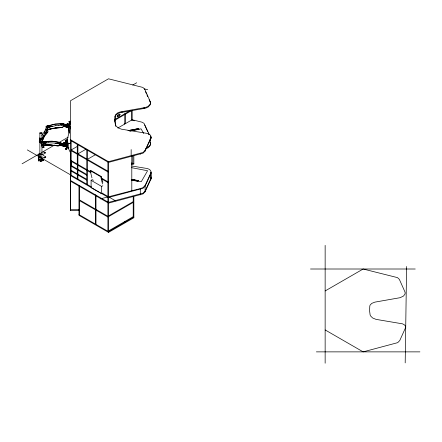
<?xml version="1.0" encoding="UTF-8"?>
<svg xmlns="http://www.w3.org/2000/svg" width="442" height="442" viewBox="0 0 442 442"><rect width="100%" height="100%" fill="white"/><g stroke="black" fill="none" stroke-linecap="round" stroke-linejoin="round"><path stroke-width="0.66" d="M44.576 157.44C44.719 158.015 44.156 157.7 44.857 157.855A2.21 1.276 0 0 0 45.653 157.38L45.753 156.871L43.15 155.313M45.239 152.6L45.117 152.855A2.21 1.276 0 0 0 44.482 152.523M66.107 143.976L66.112 140.004L66.62 144.098M70.493 174.198L70.493 181.176L108.522 203.127L143.053 193.894L145.092 191.806L150.954 179.065L150.976 177.673M87.411 160.087L87.411 184.601M38.797 155.374L38.89 160.976M39.161 160.894L39.178 159.275L42.139 158.982M65.239 145.147L65.289 145.214A0.779 0.63 -7.6 0 1 65.145 145.987M65.504 140.788L65.471 140.219L65.515 140.666M65.46 145.219L65.482 145.031M65.504 140.948L65.466 140.567M65.908 148.49L65.974 149.169L65.941 148.468M65.935 144.142L65.919 143.517M66.145 141.064L66.145 143.595M66.145 140.556L66.123 140.539M66.538 148.258L66.593 143.678M66.598 148.937L66.582 148.506L66.609 149.092M66.278 142.031L66.289 139.992L66.781 143.678L66.797 149.258L66.377 146.203M66.781 148.91L66.775 148.937M67.19 144.241L67.444 145.059L67.195 142.208L67.212 143.727M405.192 362.888L406.601 266.487M68.56 125.29C68.554 126.335 68.621 123.804 68.632 125.268M68.626 129.965L68.593 129.821M69.112 125.589L68.946 126.185M69.19 125.782L69.206 125.213M69.234 122.02L69.284 122.125M69.985 122.716C70.792 115.716 67.83 132.804 69.919 122.511M69.372 125.34L70.14 121.335L70.156 123.373M69.698 122.6L69.643 123.064M69.935 121.931L69.969 121.638M42.272 144.092A1.431 0.829 0 0 0 41.913 145.075L41.565 142.981L41.891 145.12A1.431 0.829 0 0 0 43.465 145.534L43.653 147.534A1.05 0.536 -1 0 0 44.233 146.948M68.344 125.213L68.361 125.616L68.554 124.732A0.779 0.63 11.3 0 1 67.886 125.639L69.19 125.721M68.433 125.136L68.422 124.743L67.985 124.738M68.604 130.257L68.565 130.092M68.626 130.042L68.643 129.727M69.267 125.65L69.278 125.208M69.941 121.859L69.924 121.616M133.451 179.938L134.158 180.093M115.423 125.185A10.47 6.044 0 0 1 115.362 124.561L114.914 121.312L115.119 116.213A8.514 4.917 0 0 1 115.688 114.572L117.832 112.771L120.213 111.936L145.517 107.478L148.147 106.345L150.219 104.058A9.393 5.42 0 0 0 150.181 101.445L144.694 89.151L142.849 87.422L108.5 78.803L70.493 100.743L70.493 140.457L108.5 162.402L143.053 153.175L145.092 151.092L150.954 138.346L150.976 136.959M114.914 121.312L115.119 116.213M65.455 140.114L65.466 140.219M65.841 143.252L65.852 144.042M65.913 143.551L65.919 143.849M65.709 148.401L65.748 149.28L65.725 148.424M65.963 144.053L65.957 144.39L65.935 143.672M66.029 143.28L66.096 142.871L66.201 146.33M65.991 144.202L65.98 145.103M66.046 146.07L66.04 144.761L65.908 146.136L61.283 145.705A0.978 0.547 12.2 0 1 60.41 145.341A0.978 0.547 12.2 0 1 60.339 144.777M65.963 149.059L65.93 148.954M66.604 144.059L66.62 143.783M66.068 141.528L66.162 140.921L66.571 143.749M134.164 129.771C134.523 129.191 134.733 130.009 134.114 129.567M138.423 128.826L138.291 128.76M66.703 125.915L68.853 126.119L69.107 124.44L69.123 125.103M69.306 121.953L69.317 121.539M69.317 121.843L69.333 121.428M69.112 126.191L69.167 125.826M69.25 125.313L69.206 125.147M43.653 147.534L43.824 145.468A1.431 0.829 0 0 0 44.388 145.186M65.996 141.655L65.98 141.617M66.085 145.888L66.344 148.175L66.339 147.578M61.073 144.319L61.355 144.324M62.151 144.727L62.521 144.622M68.571 130.014L68.593 129.705M68.621 130.252L68.615 129.771M69.217 125.506L69.156 125.18L69.09 125.843A3.939 0.37 -86.2 0 1 69.134 126.39M41.167 158.164L41.703 158.269M41.288 159.264L41.631 158.954M42.139 158.766L38.913 159.286M68.576 125.064L68.609 124.777M69.085 125.301L69.151 124.959A3.939 0.37 -86.2 0 0 69.615 122.672L69.67 122.699M69.256 125.423L69.493 124.163L69.587 124.578M69.93 121.732L69.919 121.898M45.996 142.506L43.333 143.147L48.764 142.788M60.178 142.528L52.09 141.158L43.559 141.495L46.769 141.91L46.101 141.943M59.869 143.562L57.554 142.937L60.046 143.495A1.912 1.558 7.8 0 1 60.051 143.948L59.93 143.423L59.908 144.081A1.912 1.558 7.8 0 1 57.576 145.893L51.272 145.175L43.426 145.308L44.206 145.208A2.088 1.702 7.8 0 1 43.183 143.733L43.344 143.064M44.471 145.352L45.421 144.832L47.835 144.777L58.079 145.805A1.79 1.459 7.8 0 0 59.803 144.048L59.841 143.506M44.935 145.158L44.498 145.175A1.431 0.829 0 0 1 42.725 145.241A1.431 0.829 0 0 1 42.183 144.28M43.316 143.672L43.432 143.158L46.703 142.39L46.034 142.423M46.703 142.39L46.753 141.81M46.962 142.241L45.443 141.932A0.746 0.608 7.8 0 0 44.918 142.086M60.112 143.015L57.631 142.385L57.537 143.031A0.746 0.608 7.8 0 1 58.604 142.716M57.631 142.385L58.565 143.252M58.151 143.142L58.217 142.517L57.294 142.473M43.52 142.158L43.636 141.655L52.079 141.324L58.267 142.097L59.985 142.473L59.946 143.015M60.001 142.871L60.079 142.324M62.14 143.877A0.956 0.552 0 0 1 61.455 144.661L60.046 144.816L60.001 143.407M46.714 126.688L46.858 126.075L55.095 124.031L62.874 123.694A1.912 1.503 -25.7 0 1 62.941 124.091M46.924 126.313L46.858 126.738A1.972 1.553 -25.7 0 1 46.929 126.324L55.128 124.196L62.797 123.81M47.559 128.202L47.626 127.777A1.972 1.553 -25.7 0 0 48.504 129.434L55.261 127.942L61.83 127.379A1.79 1.409 -25.7 0 0 63.499 125.274L63.25 124.755L61.024 124.743L60.786 124.114L63.162 124.158L62.935 123.688L65.101 124.185A0.878 0.453 13.6 0 1 65.344 124.683L63.609 125.097L63.383 124.627L61.04 124.644L60.786 124.114M61.046 124.727L61.515 124.71L61.068 124.672M65.93 143.54L65.748 143.12L63.526 142.965L64.88 142.926L65.024 144.048M66.068 141.136L66.466 148.192L66.195 145.882M65.709 143.528L65.847 144.567L65.681 143.197L64.372 143.258A0.779 0.63 -7.6 0 0 63.825 143.468M65.891 146.031L64.609 146.28A0.779 0.63 -7.6 0 1 63.836 145.683A0.779 0.63 -7.6 0 1 64.609 145.015L65.98 145.164M66.587 148.656L66.62 148.971M38.382 154.148L40.228 153.855M68.692 124.876L68.576 125.235M43.41 142.086L43.482 141.644M58.46 143.291L58.012 143.064L58.471 143.241M67.941 126.959L67.841 126.517M68.256 127.064L67.991 125.904L68.283 126.898M130.539 130.639L131.02 130.721M134.346 130.031L134.876 129.948M137.805 128.981L138.318 128.804M138.003 129.329L138.556 129.268M138.622 129.125L138.07 129.186M67.051 124.069L68.444 124.091L67.068 123.981L68.355 124.069L68.074 125.92L66.72 125.832L68.007 125.821M68.355 124.069L68.632 125.02M68.074 125.92L68.411 124.257M79.339 210.442L70.516 210.442L70.516 139.738L108.5 161.667L143.053 152.446L145.092 150.363L150.954 137.617C151.612 135.092 148.65 133.578 146.567 133.307L121.373 129.169L117.992 127.793L115.87 125.672A10.47 6.044 0 0 1 115.362 123.832L114.914 120.583M100.472 198.856L141.053 188.369L143.053 187.552L145.092 185.469L150.954 172.723C151.612 170.198 148.65 168.684 146.567 168.413L131.766 166.004M405.712 327.356L399.745 340.561L397.706 342.649L363.153 351.871L325.146 329.931M42.316 140.97L44.427 135.838L47.266 132.661M70.775 143.318L68.145 143.738L67.228 139.733L70.455 126.716M69.25 125.092L69.278 124.964A3.939 0.37 -86.2 0 0 69.615 123.55M133.943 180.452L133.412 180.33M137.799 180.817L137.44 180.629M137.749 181.126L137.164 180.971L137.666 181.049M42.592 140.368L44.427 136.186L47.946 131.92A1.044 0.669 -2.7 0 0 47.996 131.407M65.361 145.805L65.018 146.346M46.858 126.075L46.819 126.313A2.088 1.646 -25.7 0 0 46.747 126.766M49.869 126.346L50.515 126.18L47.509 127.755A2.088 1.646 -25.7 0 0 48.449 129.528L55.294 128.108L61.388 127.567A1.912 1.503 -25.7 0 0 63.642 125.296M68.272 126.992L68.002 127.423M70.482 122.511L68.576 126.395L68.576 130.799L68.935 130.771L68.935 126.368L70.499 126.318M68.935 126.368L68.576 126.395L68.88 126.594L70.51 123.257M64.742 143.97L64.742 143.606M43.559 141.495L43.471 141.722A2.088 1.702 7.8 0 0 43.399 142.164M58.46 143.186L58.001 143.169L58.366 143.296M67.864 125.495L68.339 125.136L67.963 124.771M149.888 140.523L150.219 139.899A9.393 5.42 0 0 0 150.413 139.247M131.445 180.093L137.854 181.336L138.23 180.618L131.605 179.38M44.305 132.815L44.918 131.821M41.725 158.009L41.261 158.103L41.355 157.822M44.985 131.677L45.299 131.191M65.283 145.982L64.631 146.479A1.939 1.122 0 0 1 63.223 146.214L62.886 144.97A1.939 1.122 0 0 1 62.736 143.854L62.952 143.661L61.941 143.832M130.407 130.456L130.76 130.213M131.092 130.578L130.605 130.799M134.865 129.915L134.313 129.959M138.39 129.014L137.871 128.893M41.841 135.617L45.581 129.677A1.431 0.829 0 0 0 47.802 130.34L44.427 133.771L42.139 138.445A1.337 1 -9.8 0 1 41.857 138.926M68.19 127.158L67.493 127.583A1.939 1.122 0 0 1 66.195 127.163L65.935 125.887A1.939 1.122 0 0 1 66.156 124.777M42.432 159.225L43.62 159.181L43.681 160.556L41.388 161.026L40.863 161.65L40.084 161.429L40.52 159.17L40.52 160.043L39.852 159.474M40.863 161.65L40.863 160.772L41.388 160.153L43.681 159.678L43.62 159.181M133.965 180.375L133.324 180.27M137.86 180.706L137.324 180.723M61.294 127.572L51.929 128.407L48.946 129.445L51.963 128.473M64.725 144.258L64.725 143.705M38.714 157.208L40.288 157.037M41.769 159.164L41.471 159.28M45.217 153.037L42.984 154.512A1.713 0.989 0 0 0 42.598 154.971M44.913 143.009L45.04 142.91A0.669 0.525 -25 0 1 45.648 142.816L45.775 142.882M130.274 130.39L130.909 130.313M132.738 85.046L136.661 82.781M22.1 163.794L40.288 153.291M41.476 152.606L54.504 145.087M59.245 142.352L68.129 137.219M117.031 116.318L120.423 114.362M114.456 119.738L129.865 110.837M114.445 120.473L132.175 110.235L132.175 119.743L117.881 127.998M77.543 146.302L71.173 149.982L108.5 171.529M86.052 149.164L77.908 153.866L77.908 144.738M95.555 154.65L87.411 159.352L87.411 150.225M91.953 177.85L90.168 170.629L90.643 170.352L101.201 176.446L102.848 182.248M102.837 193.055L101.654 193.74L91.096 187.646L91.096 180.33L92.279 179.645L93.45 180.325M90.168 170.629L100.726 176.723L101.201 176.446M91.096 180.33L101.654 186.425L102.837 185.745M108.478 215.956L133.213 201.674M108.478 216.685L133.213 202.403M108.472 230.951L133.213 216.668L133.849 217.033L108.522 231.652L78.963 214.585M78.963 185.331L78.963 215.32L108.522 232.387L133.849 217.762L133.849 196.657M325.146 290.947L363.153 269.007L397.502 277.626L399.347 279.355L404.833 291.648A9.393 5.42 0 0 1 404.872 294.262L403.496 296.041L400.17 297.681L374.866 302.135L371.821 303.361L370.341 304.776A8.514 4.917 0 0 0 369.772 306.416L369.567 310.781L370.015 314.035A10.47 6.044 0 0 0 370.523 315.875L372.645 317.991L376.026 319.367L402.629 323.859L404.811 325.135L405.717 326.892M67.444 143.788L66.919 144.015L67.836 148.02L69.018 147.932M67.267 139.672L66.919 139.611L67.836 143.617L67.836 148.02L68.145 147.855L70.808 153.435M48.703 129.478L49.09 129.279M50.416 128.749L48.719 129.65M65.223 126.351L64.852 126.473L64.852 125.871L66.129 126.125L65.748 125.677M49.952 126.522L47.664 127.666L47.476 128.285A2.088 1.646 -25.7 0 0 48.482 129.6M39.863 138.423L39.498 138.633A1.337 0.47 -2.9 0 0 39.548 138.976L41.432 141.578L41.852 144.783A1.431 0.829 0 0 1 42.272 144.429M40.001 138.473L39.697 138.65A1.111 0.392 -2.9 0 0 39.885 139.015L40.332 139.108A1.017 0.359 -2.9 0 0 41.36 138.998L41.664 138.821A1.111 0.392 -2.9 0 0 41.625 138.534M146.473 147.888L148.843 146.556L150.219 144.772A9.393 5.42 0 0 0 150.181 142.164M48.294 129.384L48.714 129.213L47.708 129.81L48.443 129.694L47.344 128.318L48.443 129.694M61.764 145.678L63.101 145.976L63.101 145.18L61.764 145.075L61.935 145.617M70.775 143.092L67.836 143.617L68.145 143.738M67.836 148.02L68.14 147.915L68.14 143.512M63.493 125.506L63.731 125.998L64.957 125.572M67.897 127.423L66.195 127.163M68.46 125.329L67.924 125.423M145.517 148.926L148.147 147.788L150.219 145.506A9.393 5.42 0 0 0 150.181 142.893L150.181 139.114M68.576 130.799L68.88 130.705L69.19 133.335M52.847 126.197L47.587 127.589M45.145 142.109L45.288 142.064A0.597 0.486 7.8 0 1 46.04 142.573M65.394 145.705L65.09 144.937A1.823 1.05 0 0 1 63.698 144.893L63.3 144.744A1.823 1.05 0 0 1 63.101 143.263L63.455 143.081A1.823 1.05 0 0 1 64.819 142.915L64.902 143.086M41.355 158.921L41.321 159.225M41.333 159.319C40.471 159.75 42.36 159.844 41.603 159.33M67.753 127.081L67.422 127.092M46.891 126.147L50.289 125.71L50.526 126.274M49.565 125.71L50.289 125.71M49.841 127.014L55.863 125.627M41.25 139.108L40.979 139.175A1.017 0.757 -9.8 0 1 40.04 138.91L39.868 138.534A1.111 0.829 -9.8 0 1 39.973 138.114M41.316 139.258L40.995 139.335A1.221 0.912 -9.8 0 1 39.868 139.02L39.658 138.561A1.337 1 -9.8 0 1 39.962 137.832M64.825 146.363L63.151 146.164M115.119 116.942A8.514 4.917 0 0 1 115.688 115.301L117.832 113.5L120.213 112.666L145.517 108.213L148.147 107.075L150.219 104.787A9.393 5.42 0 0 0 150.181 102.179L150.181 101.445M68.322 125.324L67.941 125.357M127.981 130.639L138.55 128.6L138.937 129.274L129.876 131.07M128.644 130.561L138.55 128.65L138.937 129.324M129.5 130.733L138.771 128.882M129.5 130.777L138.727 128.766M129.876 131.02L141.059 128.837L143.733 133.467M43.465 145.534L43.824 145.468L43.393 147.584A1.05 0.536 -1 0 1 42.172 147.169L41.432 143.987L39.388 141.523M46.974 126.224L49.576 125.804M68.04 126.086L67.985 126.097A1.823 1.05 0 0 1 66.632 125.898L66.289 125.705A1.823 1.05 0 0 1 66.587 124.23L66.991 124.091A1.823 1.05 0 0 1 68.388 124.075M50.808 125.716L48.858 126.031A0.746 0.586 -25.7 0 0 48.493 126.169M50.394 125.871L48.896 126.114A0.746 0.586 -25.7 0 0 48.708 126.163M131.495 163.755L133.838 163.402M131.473 164.49L133.838 164.131L133.838 155.252M55.83 125.655L58.874 125.274M55.261 127.849L58.571 127.534M43.426 143.169L45.67 142.959M67.19 144.733L67.018 143.976L67.427 143.871M67.615 144.053L67.267 143.318L67.615 145.225M67.267 145.07L67.615 145.81M47.012 127.633L49.565 126.39L49.377 125.992L46.233 126.611A1.243 0.751 -11.7 0 0 46.244 127.379M61.996 124.76L61.372 124.125L61.886 124.351M63.526 143.064L64.891 143.004M65.924 144.004L65.864 144.915L63.775 144.904L65.101 144.711M63.764 144.821L65.123 144.761M61.283 145.031L63.151 145.142L62.582 144.783M64.582 145.07L65.25 145.114A0.779 0.63 -7.6 0 1 65.328 145.263M65.267 145.214L63.361 145.158A1.823 1.05 0 0 1 63.101 143.65M64.582 146.092L63.687 146.103M60.769 124.213L62.996 124.224L62.77 123.76M58.836 125.307L61.863 125.152M67.886 125.246L68.029 124.799M44.548 157.916L40.52 156.335L38.808 156.429L38.62 160.987L38.399 156.065M38.94 156.617L40.52 156.551M68.88 126.594L70.444 126.545M45.41 144.899L51.272 144.982L57.482 145.882M70.516 209.712L79.339 209.712M310.505 269.007L415.237 269.007M316.373 351.871L419.9 351.871M48.742 142.76L54.979 143.114L59.852 143.976M61.814 125.185L63.637 125.285M65.67 144.379L65.847 143.296M61.234 145.258L60.946 145.18M46.802 141.91L45.454 141.849A0.746 0.608 7.8 0 0 44.813 142.125M56.907 142.368L58.256 142.429M46.349 142.904L45.322 142.854A0.746 0.608 7.8 0 0 44.791 143.009M59.935 143.893L62.018 143.865A0.878 0.508 14.8 0 0 62.09 143.352L60.134 142.435L60.068 142.921L58.2 142.578M67.902 125.55L69.206 125.639M64.344 125.777L66.14 126.086M67.532 126.119L68.836 126.208M68.853 127.39L66.648 127.213L64.344 126.451A0.978 0.575 12.4 0 1 63.504 125.837M68.836 127.473L67.532 127.384A0.779 0.63 11.3 0 1 66.864 126.39M46.123 141.766L43.587 141.755A1.972 1.602 7.8 0 0 43.52 142.169M54.703 145.285L44.299 145.098A1.972 1.602 7.8 0 1 43.382 143.247M39.786 142.109L40.542 142.368L41.432 143.639L42.045 146.501M42.824 142.998L45.73 142.307A0.597 0.486 7.8 0 0 46.172 142.799M58.217 142.661L58.753 142.948M54.979 143.114L59.775 143.987M67.267 144.075L66.919 144.015L66.919 139.611L67.228 139.733M134.086 179.999L133.606 179.982M131.605 179.43L138.23 180.618M131.412 179.723L138.014 180.938M131.412 179.772L138.037 181.01M131.561 167.667L147.584 170.745L141.274 181.701L131.257 179.778M66.024 125.058A1.823 1.05 0 0 0 66.289 126.097L66.665 126.191M144.429 88.908L147.678 89.709M132.175 119.743L141.888 122.152L143.993 123.307L149.357 134.711M134.324 120.799L131.545 120.108L131.545 110.605M40.084 160.551L40.863 160.772M66.687 127.108C69.405 127.561 66.328 125.716 67.516 127.197A0.779 0.63 11.3 0 0 68.118 127.047M64.852 126.473L66.129 126.915L65.852 126.633M63.3 145.136L63.361 146.18M44.482 145.274L44.239 145.18A2.088 1.702 7.8 0 1 43.266 143.214M68.416 124.738L68.532 124.832A0.779 0.63 11.3 0 1 67.864 125.738M40.52 156.335L39.587 155.866A1.801 1.039 0 0 1 39.15 154.623M63.399 146.004L63.123 145.866A1.26 0.702 12.2 0 1 62.897 145.689M63.101 145.976L62.753 145.727M124.174 123.694L124.76 124.025L124.76 113.787M131.683 162.888L132.832 163.557L132.832 156.081M71.173 150.711L108.5 172.264M91.035 172.043L71.173 160.573L71.151 165.463L77.273 168.999M101.494 178.082L108.5 182.126M71.173 161.302L90.936 172.717M101.461 178.789L108.5 182.855M77.908 169.363L86.776 174.48M71.151 166.192L77.273 169.728M77.908 170.093L86.776 175.214M71.151 170.336L77.273 173.872M77.908 174.236L86.776 179.358M71.151 171.071L77.273 174.607M77.908 174.971L86.776 180.087M27.338 149.915L91.433 186.922M102.362 193.237L115.622 200.889M70.493 175.568L108.5 197.508L143.053 188.286L145.092 186.204L150.954 173.457L150.976 172.065M124.76 221.547L125.39 221.917M79.599 199.961L107.892 216.293M79.599 200.69L107.892 217.028M44.189 145.341L43.106 143.744L43.764 144.81M66.427 126.981L66.184 126.81A1.26 0.735 12.4 0 1 66.013 126.616M65.084 144.91L65.328 145.296M68.151 126.318L68.217 126.395A0.779 0.63 11.3 0 1 67.007 127.081M144.28 89.234L144.517 89.549M41.775 137.843L41.951 138.224A1.111 0.829 -9.8 0 1 41.493 138.992M150.518 136.075L150.794 136.506M63.609 125.097L63.731 125.998M63.206 124.241L62.819 123.594M63.388 124.76L63.587 125.191M62.935 123.688L63.04 124.169M61.372 124.268L61.593 124.732M65.051 143.236L64.797 142.744L65.145 144.921M145.517 91.726L146.341 93.571M146.888 94.803L147.711 96.643M149.081 99.721L149.904 101.561M144.694 124.992L147.711 131.755M148.258 132.981L149.081 134.827M60.897 145.186L61.234 145.357A0.564 0.326 0 0 1 60.681 145.186M65.714 143.523L65.764 144.114M65.924 148.39L65.957 148.777M42.454 141.468L41.929 138.722A1.337 0.47 -2.9 0 0 41.913 138.606M100.726 176.723L102.511 183.944M70.565 128.661L70.112 126.655L70.112 128.688M42.205 141.385L42.333 142.12M150.976 176.944L150.954 178.33L145.092 191.077L143.053 193.16L108.5 202.386L70.493 180.441L70.505 153.054M66.764 143.777L66.77 144.059L66.786 143.722M66.593 143.827L66.62 149.285L66.206 146.208M68.935 130.771L69.167 132.744M43.62 160.054L43.681 160.556M65.996 141.429L66.002 143.446M65.941 143.595L65.957 143.904M66.328 147.877L66.322 145.86M42.067 140.865L42.029 140.357L42.045 140.766M66.35 143.921L66.339 144.164M65.864 144.915L65.886 145.285M65.736 145.296L65.698 144.573M66.62 143.838L66.582 144.169M66.068 144.959L66.002 144.037L66.046 144.49M65.919 148.904L65.908 148.573M66.046 144.805L66.068 145.136M65.83 144.125L65.841 144.523M67.201 143.827L67.195 142.208M66.3 145.683L65.985 141.131L65.98 141.495M38.664 156.048L38.681 157.319M45.228 152.589L45.228 152.954M70.516 180.667L70.516 210.442M325.146 245.36L325.146 363.197M150.982 137.484L150.982 138.219M150.982 172.595L150.982 178.933M150.954 137.617L150.954 138.346M150.954 172.723L150.954 179.065M145.092 150.363L145.092 151.092M145.092 185.469L145.092 191.806M144.506 107.71L144.506 108.445M143.694 107.848L143.694 108.577M140.302 153.44L140.302 154.17M140.302 188.546L140.302 194.889M133.213 196.259L133.213 216.668M131.799 156.374L131.799 190.751M131.163 149.578L131.163 155.363M125.39 113.423L125.39 123.661M122.003 111.688L122.003 112.417M115.362 123.832L115.362 124.561M108.5 161.667L108.522 232.387M107.892 162.048L107.892 171.176M107.892 171.91L107.892 181.773M107.892 182.502L107.892 196.425M107.892 197.154L107.892 231.288M101.654 186.425L101.654 193.74M95.986 195.16L95.986 224.414M95.35 194.789L95.35 224.05M86.776 149.86L86.776 158.987M86.776 159.717L86.776 169.579M86.776 170.314L86.776 184.237M79.599 185.695L79.599 214.956M77.908 154.601L77.908 164.463M77.908 165.192L77.908 179.115M77.273 144.374L77.273 153.501M77.273 154.236L77.273 164.098M77.273 164.827L77.273 178.75M71.173 140.12L71.173 175.225M70.145 126.346L70.145 128.379M67.438 144.07L67.438 145.827M67.018 142.225L67.018 143.976M66.344 126.125L66.344 127.152M65.83 143.401L65.83 144.252M49.377 126.534L49.377 125.992A0.597 0.47 -25.7 0 0 49.802 126.395A1.282 1.011 -25.7 0 1 50.355 126.578M45.786 142.44L45.786 141.899L42.725 141.882A1.243 0.696 -11.6 0 0 42.504 142.053M45.747 156.86L45.736 157.275M45.73 142.854L45.786 141.899A0.597 0.486 7.8 0 0 46.228 142.39A1.282 1.044 7.8 0 1 46.537 142.506M42.487 159.722L42.487 160.601M41.951 132.937L41.951 138.445M41.951 146.705L41.951 154.275M41.388 160.153L41.388 161.026M39.868 133.02L39.868 139.219M39.868 141.97L39.868 154.357M115.87 126.406A10.47 6.044 0 0 1 115.594 125.804M40.089 141.738A1.044 0.602 0 0 1 39.885 141.633M43.653 145.263A1.044 0.602 0 0 1 42.504 145.169A1.044 0.602 0 0 1 42.222 144.517M39.868 141.926A1.431 0.829 0 0 1 39.498 140.771A1.431 0.829 0 0 0 39.553 141.153M41.41 141.733A7.105 1.055 83.9 0 1 41.239 141.318M44.935 143.004A0.746 0.608 7.8 0 1 45.311 142.943M57.526 142.932A0.746 0.608 7.8 0 1 58.051 142.528M58.438 142.545A0.746 0.608 7.8 0 1 58.615 142.611M59.797 144.716A1.912 1.558 7.8 0 1 59.493 145.026M59.692 144.661A1.79 1.459 7.8 0 1 59.405 144.954M57.764 143.396A0.746 0.608 7.8 0 1 58.504 143.429M43.454 142.915A1.072 0.597 -11.6 0 0 44.217 142.667A1.039 0.58 -11.6 0 0 44.333 141.816A1.072 0.597 -11.6 0 0 42.863 141.926A1.039 0.58 -11.6 0 0 42.719 142.092M42.581 142.904A1.243 0.696 -11.6 0 1 42.404 142.777M48.626 127.567A0.746 0.586 -25.7 0 1 48.813 127.263M49.134 127.053A0.746 0.586 -25.7 0 1 49.322 127.003M60.758 124.39A0.746 0.586 -25.7 0 1 61.626 124.152M48.742 127.489A0.746 0.586 -25.7 0 1 48.852 127.346M65.123 124.738A0.956 0.552 0 0 1 65.317 125.368A0.956 0.552 0 0 1 64.344 125.677M60.808 124.489A0.746 0.586 -25.7 0 1 61.676 124.252M48.979 127.125A0.669 0.448 -50.6 0 1 49.498 126.915L49.565 126.39A0.597 0.47 -25.7 0 0 49.736 126.71M47.603 127.423A1.072 0.646 -11.7 0 0 48.233 127.036A1.039 0.63 -11.7 0 0 47.841 126.213M46.404 126.622A1.072 0.646 -11.7 0 1 47.824 126.191M48.714 129.296A1.431 0.829 0 0 1 46.786 129.86A1.431 0.829 0 0 1 46.079 128.683M49.3 126.313A0.597 0.47 -25.7 0 1 49.471 126.627M48.338 129.241A1.044 0.602 0 0 1 47.858 129.611M46.592 129.523A1.044 0.602 0 0 1 46.316 129.252M65.201 126.185A0.807 0.47 12.4 0 1 63.836 126.103M64.77 126.185A0.801 0.464 0 0 1 63.825 126.047M65.201 124.882A0.956 0.552 0 0 1 65.223 125.556A0.956 0.552 0 0 1 64.101 125.738M66.427 126.755A1.271 0.735 0 0 1 66.184 126.622M63.814 143.379A0.779 0.63 -7.6 0 1 64.361 143.169M64.759 144.423A0.779 0.63 -7.6 0 0 65.046 143.545L65.057 143.65A0.779 0.63 -7.6 0 1 64.775 144.528M64.985 146.092A0.779 0.63 -7.6 0 1 64.051 146.037M64.051 145.136A0.779 0.63 -7.6 0 1 64.598 144.926M61.665 145.401A0.801 0.464 0 0 1 60.455 145.169M61.659 145.595A0.807 0.448 12.2 0 1 60.466 145.191M60.311 144.667A0.956 0.552 0 0 0 61.526 145.004A0.956 0.552 0 0 0 62.112 144.296A0.956 0.552 0 0 1 61.526 144.954A0.956 0.552 0 0 1 60.311 144.617M61.25 145.341A0.564 0.326 0 0 1 60.747 145.203M63.399 145.777A1.271 0.735 0 0 1 63.123 145.672M41.714 153.788A1.227 0.707 0 0 1 41.83 154.783A1.227 0.707 0 0 1 40.106 154.849A1.227 0.707 0 0 1 39.984 153.855M41.775 153.982A1.044 0.602 0 0 1 40.979 154.921A1.044 0.602 0 0 1 39.973 154.054M39.504 141.313A1.431 0.829 0 0 1 39.57 140.683M42.217 140.777A1.431 0.829 0 0 1 42.266 141.202M40.603 142.401A1.315 0.757 0 0 1 39.57 141.506M40.399 142.197A1.044 0.602 0 0 1 40.172 142.109M39.99 141.993A1.044 0.602 0 0 1 39.813 141.694M41.62 157.711A1.492 0.862 0 0 1 40.106 157.131M41.62 157.855A1.492 0.862 0 0 1 40.029 157.054M41.863 157.579A1.072 0.619 0 0 1 41.045 157.551M48.045 129.274A1.044 0.602 0 0 1 47.946 129.578M47.791 129.71A1.044 0.602 0 0 1 46.316 129.766A1.044 0.602 0 0 1 46.217 128.915M48.438 129.257A1.431 0.829 0 0 1 46.377 130.059A1.431 0.829 0 0 1 46.206 128.628M42.266 140.617A1.431 0.829 0 0 1 42.194 141.247M42.266 140.545A1.431 0.829 0 0 1 42.194 141.175M39.553 141.081A1.431 0.829 0 0 1 39.504 140.65M43.99 151.926L44.007 152.402L43.99 151.926M65.239 140.186L65.289 140.965L65.239 140.186M66.3 140.363L66.3 140.341M68.339 130.202C68.433 131.047 68.46 128.644 68.339 130.202M69.024 121.904C69.118 122.743 69.145 120.346 69.024 121.904M70.09 121.87L70.09 121.87M42.653 138.401L44.029 135.534L42.653 138.401M117.583 115.804L117.572 116.113A1.437 0.829 -60 0 0 118.55 116.616A1.437 0.829 -60 0 0 119.589 115.036L119.6 114.727A1.437 0.829 -60 0 0 118.627 114.224A1.437 0.829 -60 0 0 117.583 115.804M44.985 134.003L47.128 131.722L44.99 133.954M41.183 142.341L40.04 140.562L41.183 142.341M64.195 145.661C64.786 147.042 65.46 144.595 64.195 145.661M42.614 142.777A1.044 0.602 0 0 0 44.244 142.33A1.044 0.602 0 0 0 42.752 141.738A1.044 0.602 0 0 0 42.614 142.777M40.222 133.434A1.044 0.602 0 0 0 41.935 133.097A1.044 0.602 0 0 0 40.57 132.412A1.044 0.602 0 0 0 40.222 133.434M46.316 127.329A1.044 0.602 0 0 0 48.029 126.992A1.044 0.602 0 0 0 46.664 126.301A1.044 0.602 0 0 0 46.316 127.329"/></g></svg>
